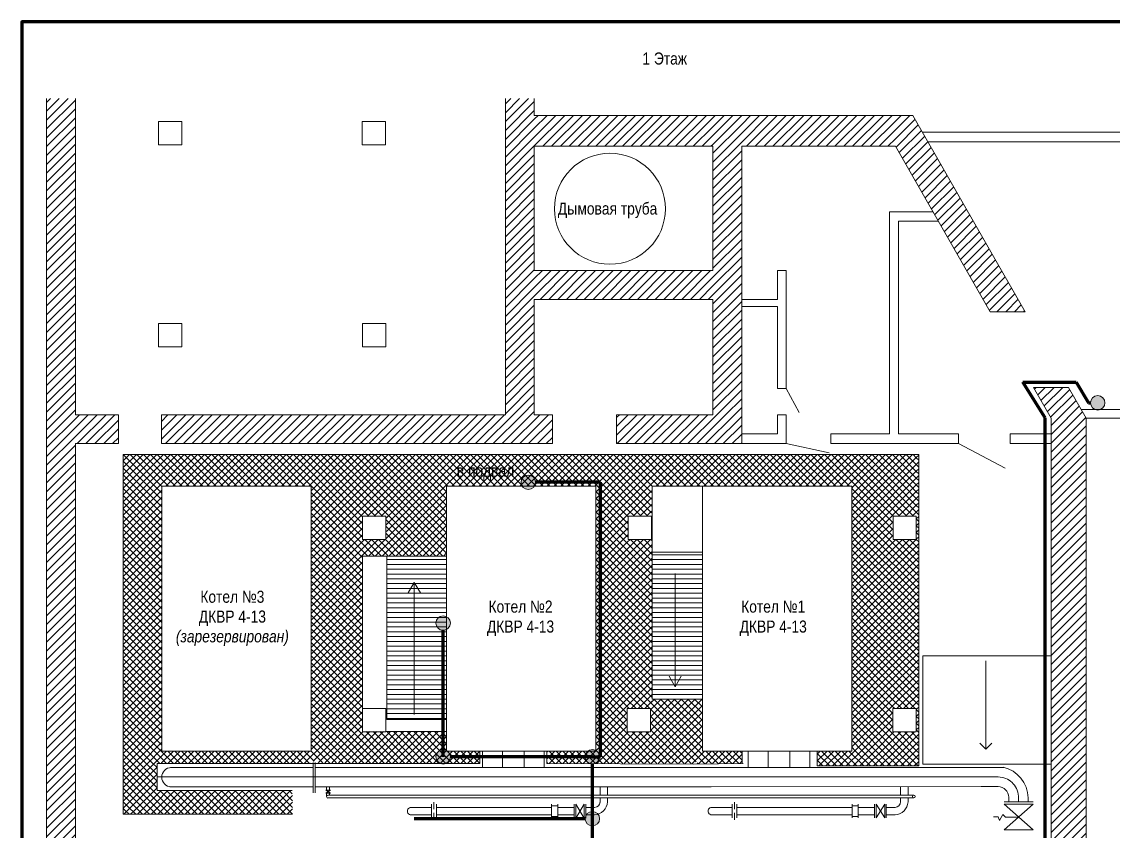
# Model space of a CAD drawing. Header units: millimetres. Extents: x -6000 to 26000, y -6000 to 26000.
# Drawn here: x 20 to 246.7, y -488.4 to -320.3 of the extents above; entities that cross this region are included whole.
import ezdxf

# ---------------------------------------------------------------- set-up
doc = ezdxf.new("R2010")
doc.units = ezdxf.units.MM
doc.header["$MEASUREMENT"] = 0
doc.linetypes.add('Штрихпунктирная (_2)', pattern=[3000, 1500, -750, 0, -750])
for name, color, linetype, lineweight in [('0_Ном._пера__1', 7, 'Continuous', 15), ('0_Ном._пера__10', 134, 'Continuous', 15), ('0_Ном._пера__246', 7, 'Continuous', 100), ('0_Ном._пера__5', 5, 'Continuous', 0), ('2D - Общий_Ном._пера__1', 7, 'Continuous', 15), ('2D - Общий_Ном._пера__246', 7, 'Continuous', 100), ('Аннотация - Текст_Ном._пера__1', 7, 'Continuous', 15)]:
    doc.layers.add(name, color=color, linetype=linetype, lineweight=lineweight)
doc.layers.add('0_Ном._пера__17', color=7, linetype='Continuous', lineweight=15, true_color=0xcaca00)
doc.layers.add('2D - Общий', color=7, linetype='Continuous')
doc.styles.add('СГЕНЕРИР_СТИЛЬ_1', font='')
doc.styles.get('СГЕНЕРИР_СТИЛЬ_1').set_extended_font_data('Arial Narrow')
doc.linetypes.add('От Руки', pattern='A,0,[2,РђР“РЎР’21.Shx,S=0.15873,R=0,X=0,Y=5.01444e-18],-20,0', length=20)
doc.linetypes.add('От руки (1_2)', pattern='A,0,[1,РђР“РЎР’21.Shx,S=158.730159,R=0,X=0,Y=4.80171e-15],-20000,0', length=20000)
pattern_1 = [(45, (0, 0), (-0.9192388, 0.9192388), [])]
pattern_2 = [(0, (0, 0), (0, 1), [])]
pattern_3 = [(45, (0, 0), (-0.7071068, 0.7071068), []), (135, (0, 0), (0.7071068, 0.7071068), [])]

# ---------------------------------------------------------------- blocks, each defined once
blk = doc.blocks.new('Линия_7', base_point=(220.21, -453.02))
at = {"layer": '0_Ном._пера__1', "color": 7, "linetype": 'Continuous', "lineweight": 15}
for p, q in [((220.21, -453.02), (220.21, -471.39)), ((220.21, -471.39), (218.96, -470.14)), ((220.21, -471.39), (221.46, -470.14))]:
    blk.add_line(p, q, dxfattribs=at)
blk = doc.blocks.new('Линия_8', base_point=(101.52, -464.2))
at = {"layer": '0_Ном._пера__1', "color": 7, "linetype": 'Continuous', "lineweight": 15}
for p, q in [((101.52, -436.75), (100.27, -438.91)), ((101.52, -464.2), (101.52, -436.75)), ((101.52, -436.75), (102.77, -438.91))]:
    blk.add_line(p, q, dxfattribs=at)
blk = doc.blocks.new('Линия_9', base_point=(155.67, -434.92))
at = {"layer": '0_Ном._пера__1', "color": 7, "linetype": 'Continuous', "lineweight": 15}
for p, q in [((155.67, -434.92), (155.67, -458.42)), ((155.67, -458.42), (154.42, -456.25)), ((155.67, -458.42), (156.92, -456.25))]:
    blk.add_line(p, q, dxfattribs=at)
blk = doc.blocks.new('Линия_11', base_point=(241.51, -399.44))
at = {"layer": '2D - Общий', "linetype": 'Continuous', "lineweight": 0, "true_color": 0x000000}
blk.add_hatch(color=18, dxfattribs=at).paths.add_polyline_path([(241.96, -399.44), (242.07, -400.02), (242.4, -400.5), (242.88, -400.83), (243.46, -400.94), (244.03, -400.83), (244.52, -400.5), (244.84, -400.02), (244.96, -399.44), (244.84, -398.87), (244.52, -398.38), (244.03, -398.06), (243.46, -397.94), (242.88, -398.06), (242.4, -398.38), (242.07, -398.87)])
at = {"layer": '2D - Общий_Ном._пера__1', "color": 7, "linetype": 'Continuous', "lineweight": 15}
blk.add_circle((243.46, -399.44), 1.5, dxfattribs=at)
at = {"layer": '2D - Общий_Ном._пера__246', "color": 7, "linetype": 'Continuous', "lineweight": 100}
blk.add_line((241.51, -399.44), (241.96, -399.44), dxfattribs=at)
blk = doc.blocks.new('Линия_14', base_point=(138.5, -485.82))
at = {"layer": '2D - Общий', "linetype": 'Continuous', "lineweight": 0, "true_color": 0x000000}
blk.add_hatch(color=18, dxfattribs=at).paths.add_polyline_path([(137, -485.82), (137.12, -486.39), (137.44, -486.88), (137.93, -487.21), (138.5, -487.32), (139.08, -487.21), (139.56, -486.88), (139.89, -486.39), (140, -485.82), (139.89, -485.25), (139.56, -484.76), (139.08, -484.43), (138.5, -484.32), (137.93, -484.43), (137.44, -484.76), (137.12, -485.25)])
at = {"layer": '2D - Общий_Ном._пера__1', "color": 7, "linetype": 'Continuous', "lineweight": 15}
blk.add_circle((138.5, -485.82), 1.5, dxfattribs=at)
at = {"layer": '2D - Общий_Ном._пера__246', "color": 7, "linetype": 'Continuous', "lineweight": 100}
blk.add_line((137, -485.82), (101.48, -485.82), dxfattribs=at)
blk = doc.blocks.new('Линия_15', base_point=(138.5, -485.82))
at = {"layer": '2D - Общий', "linetype": 'Continuous', "lineweight": 0, "true_color": 0x000000}
blk.add_hatch(color=18, dxfattribs=at).paths.add_polyline_path([(137, -472.97), (137.12, -473.54), (137.44, -474.03), (137.93, -474.35), (138.5, -474.47), (139.08, -474.35), (139.56, -474.03), (139.89, -473.54), (140, -472.97), (139.89, -472.39), (139.56, -471.91), (139.08, -471.58), (138.5, -471.47), (137.93, -471.58), (137.44, -471.91), (137.12, -472.39)])
at = {"layer": '2D - Общий_Ном._пера__1', "color": 7, "linetype": 'Continuous', "lineweight": 15}
blk.add_circle((138.5, -472.97), 1.5, dxfattribs=at)
at = {"layer": '2D - Общий_Ном._пера__246', "color": 7, "linetype": 'Continuous', "lineweight": 100}
blk.add_line((138.5, -485.82), (138.5, -474.47), dxfattribs=at)
blk = doc.blocks.new('Линия_16', base_point=(140.17, -415.94))
at = {"layer": '2D - Общий', "linetype": 'Continuous', "lineweight": 0, "true_color": 0x000000}
blk.add_hatch(color=18, dxfattribs=at).paths.add_polyline_path([(123.68, -415.94), (123.79, -416.51), (124.12, -417), (124.6, -417.32), (125.18, -417.44), (125.75, -417.32), (126.24, -417), (126.56, -416.51), (126.68, -415.94), (126.56, -415.36), (126.24, -414.88), (125.75, -414.55), (125.18, -414.44), (124.6, -414.55), (124.12, -414.88), (123.79, -415.36)])
at = {"layer": '2D - Общий_Ном._пера__1', "color": 7, "linetype": 'Continuous', "lineweight": 15}
blk.add_circle((125.18, -415.94), 1.5, dxfattribs=at)
at = {"layer": '2D - Общий_Ном._пера__246', "color": 7, "linetype": 'Continuous', "lineweight": 100}
blk.add_line((140.17, -415.94), (126.68, -415.94), dxfattribs=at)
blk = doc.blocks.new('Линия_17', base_point=(138.5, -472.97))
at = {"layer": '2D - Общий', "linetype": 'Continuous', "lineweight": 0, "true_color": 0x000000}
blk.add_hatch(color=18, dxfattribs=at).paths.add_polyline_path([(106, -472.97), (106.11, -473.54), (106.44, -474.03), (106.92, -474.35), (107.5, -474.47), (108.07, -474.35), (108.56, -474.03), (108.88, -473.54), (109, -472.97), (108.88, -472.39), (108.56, -471.91), (108.07, -471.58), (107.5, -471.47), (106.92, -471.58), (106.44, -471.91), (106.11, -472.39)])
at = {"layer": '2D - Общий_Ном._пера__1', "color": 7, "linetype": 'Continuous', "lineweight": 15}
blk.add_circle((107.5, -472.97), 1.5, dxfattribs=at)
at = {"layer": '2D - Общий_Ном._пера__246', "color": 7, "linetype": 'Continuous', "lineweight": 100}
blk.add_line((138.5, -472.97), (109, -472.97), dxfattribs=at)
blk = doc.blocks.new('Линия_18', base_point=(107.5, -472.97))
at = {"layer": '2D - Общий', "linetype": 'Continuous', "lineweight": 0, "true_color": 0x000000}
blk.add_hatch(color=18, dxfattribs=at).paths.add_polyline_path([(106, -445.18), (106.11, -445.76), (106.44, -446.24), (106.92, -446.57), (107.5, -446.68), (108.07, -446.57), (108.56, -446.24), (108.88, -445.76), (109, -445.18), (108.88, -444.61), (108.56, -444.12), (108.07, -443.8), (107.5, -443.68), (106.92, -443.8), (106.44, -444.12), (106.11, -444.61)])
at = {"layer": '2D - Общий_Ном._пера__1', "color": 7, "linetype": 'Continuous', "lineweight": 15}
blk.add_circle((107.5, -445.18), 1.5, dxfattribs=at)
at = {"layer": '2D - Общий_Ном._пера__246', "color": 7, "linetype": 'Continuous', "lineweight": 100}
blk.add_line((107.5, -472.97), (107.5, -446.68), dxfattribs=at)

msp = doc.modelspace()

# ---------------------------------------------------------------- hatches: boundary and pattern name
at = {"layer": '0_Ном._пера__17', "linetype": 'Continuous', "lineweight": 15, "true_color": 0xcaca00}
h = msp.add_hatch(dxfattribs=at)
h.set_pattern_fill('Кирпич_обыкновенный', color=52, style=0, pattern_type=2)
h.set_pattern_definition(pattern_1)
h.paths.add_polyline_path([(31.15, -500.37), (25.15, -500.37), (25.15, -336.24), (31.15, -336.24)])
h = msp.add_hatch(dxfattribs=at)
h.set_pattern_fill('Кирпич_обыкновенный', color=52, style=0, pattern_type=2)
h.set_pattern_definition(pattern_1)
h.paths.add_polyline_path([(120.43, -336.24), (126.43, -336.24), (126.43, -401.91), (120.43, -401.91)])
h = msp.add_hatch(dxfattribs=at)
h.set_pattern_fill('Кирпич_обыкновенный', color=52, style=0, pattern_type=2)
h.set_pattern_definition(pattern_1)
h.paths.add_polyline_path([(126.43, -339.73), (163.51, -339.73), (163.51, -346.13), (126.43, -346.13)])
h = msp.add_hatch(dxfattribs=at)
h.set_pattern_fill('Кирпич_обыкновенный', color=52, style=0, pattern_type=2)
h.set_pattern_definition(pattern_1)
h.paths.add_polyline_path([(169.51, -401.91), (163.51, -401.91), (163.51, -339.73), (169.51, -339.73)])
h = msp.add_hatch(dxfattribs=at)
h.set_pattern_fill('Кирпич_обыкновенный', color=52, style=0, pattern_type=2)
h.set_pattern_definition(pattern_1)
h.paths.add_polyline_path([(169.51, -346.13), (201.43, -346.13), (201.43, -339.73), (169.51, -339.73)])
h = msp.add_hatch(dxfattribs=at)
h.set_pattern_fill('Кирпич_обыкновенный', color=52, style=0, pattern_type=2)
h.set_pattern_definition(pattern_1)
h.paths.add_polyline_path([(201.47, -346.13), (221.15, -380.52), (228.4, -380.52), (205.06, -339.73), (201.43, -339.73)])
h = msp.add_hatch(dxfattribs=at)
h.set_pattern_fill('Кирпич_обыкновенный', color=52, style=0, pattern_type=2)
h.set_pattern_definition(pattern_1)
h.paths.add_polyline_path([(201.31, -345.42), (201.43, -345.89), (201.82, -345.67), (201.35, -345.19)])
h = msp.add_hatch(dxfattribs=at)
h.set_pattern_fill('Кирпич_обыкновенный', color=52, style=0, pattern_type=2)
h.set_pattern_definition(pattern_1)
h.paths.add_polyline_path([(126.43, -371.95), (163.51, -371.95), (163.51, -377.95), (126.43, -377.95)])
h = msp.add_hatch(dxfattribs=at)
h.set_pattern_fill('Кирпич_обыкновенный', color=52, style=0, pattern_type=2)
h.set_pattern_definition(pattern_1)
h.paths.add_polyline_path([(230.13, -396.22), (233.81, -402.65), (241.06, -402.65), (237.39, -396.22), (233.76, -396.22)])
h = msp.add_hatch(dxfattribs=at)
h.set_pattern_fill('Кирпич_обыкновенный', color=52, style=0, pattern_type=2)
h.set_pattern_definition(pattern_1)
h.paths.add_polyline_path([(31.15, -401.91), (40.06, -401.91), (40.06, -407.91), (31.15, -407.91)])
h = msp.add_hatch(dxfattribs=at)
h.set_pattern_fill('Кирпич_обыкновенный', color=52, style=0, pattern_type=2)
h.set_pattern_definition(pattern_1)
h.paths.add_polyline_path([(48.98, -401.91), (130.21, -401.91), (130.21, -407.91), (48.98, -407.91)])
h = msp.add_hatch(dxfattribs=at)
h.set_pattern_fill('Кирпич_обыкновенный', color=52, style=0, pattern_type=2)
h.set_pattern_definition(pattern_1)
h.paths.add_polyline_path([(143.54, -401.91), (169.51, -401.91), (169.51, -407.91), (143.54, -407.91)])
h = msp.add_hatch(dxfattribs=at)
h.set_pattern_fill('Кирпич_обыкновенный', color=52, style=0, pattern_type=2)
h.set_pattern_definition(pattern_1)
h.paths.add_polyline_path([(241.06, -500.37), (233.8, -500.37), (233.8, -402.62), (241.06, -402.62)])
h = msp.add_hatch(dxfattribs=at)
h.set_pattern_fill('Сталь_просечная__фасад_', color=52, style=0, pattern_type=2)
h.set_pattern_definition(pattern_3)
h.paths.add_polyline_path([(49.09, -474.33), (41.06, -474.33), (41.06, -410.17), (49.09, -410.17)])
h = msp.add_hatch(dxfattribs=at)
h.set_pattern_fill('Сталь_просечная__фасад_', color=52, style=0, pattern_type=2)
h.set_pattern_definition(pattern_3)
h.paths.add_polyline_path([(49.09, -410.17), (205.78, -410.17), (205.78, -416.77), (49.09, -416.77)])
h = msp.add_hatch(dxfattribs=at)
h.set_pattern_fill('Сталь_просечная__фасад_', color=52, style=0, pattern_type=2)
h.set_pattern_definition(pattern_3)
h.paths.add_polyline_path([(206.3, -427.87), (205.78, -427.87), (205.78, -410.17), (206.3, -410.17)])
h = msp.add_hatch(dxfattribs=at)
h.set_pattern_fill('Сталь_просечная__фасад_', color=52, style=0, pattern_type=2)
h.set_pattern_definition(pattern_3)
h.paths.add_polyline_path([(88.95, -471.77), (80.09, -471.77), (80.09, -416.77), (88.95, -416.77)])
h = msp.add_hatch(dxfattribs=at)
h.set_pattern_fill('Сталь_просечная__фасад_', color=52, style=0, pattern_type=2)
h.set_pattern_definition(pattern_3)
h.paths.add_polyline_path([(88.95, -416.77), (95.78, -416.77), (95.78, -423.06), (88.95, -423.06)])
h = msp.add_hatch(dxfattribs=at)
h.set_pattern_fill('Сталь_просечная__фасад_', color=52, style=0, pattern_type=2)
h.set_pattern_definition(pattern_3)
h.paths.add_polyline_path([(95.78, -431.27), (108.23, -431.27), (108.23, -416.77), (95.78, -416.77)])
h = msp.add_hatch(dxfattribs=at)
h.set_pattern_fill('Сталь_просечная__фасад_', color=52, style=0, pattern_type=2)
h.set_pattern_definition(pattern_3)
h.paths.add_polyline_path([(145.76, -467.79), (139.23, -467.79), (139.23, -416.77), (145.76, -416.77)])
h = msp.add_hatch(dxfattribs=at)
h.set_pattern_fill('Сталь_просечная__фасад_', color=52, style=0, pattern_type=2)
h.set_pattern_definition(pattern_3)
h.paths.add_polyline_path([(145.95, -427.82), (145.76, -427.82), (145.76, -416.77), (145.95, -416.77)])
h = msp.add_hatch(dxfattribs=at)
h.set_pattern_fill('Сталь_просечная__фасад_', color=52, style=0, pattern_type=2)
h.set_pattern_definition(pattern_3)
h.paths.add_polyline_path([(150.78, -422.99), (145.95, -422.99), (145.95, -416.77), (150.78, -416.77)])
h = msp.add_hatch(dxfattribs=at)
h.set_pattern_fill('Сталь_просечная__фасад_', color=52, style=0, pattern_type=2)
h.set_pattern_definition(pattern_3)
h.paths.add_polyline_path([(192.36, -416.77), (200.95, -416.77), (200.95, -427.82), (192.36, -427.82)])
h = msp.add_hatch(dxfattribs=at)
h.set_pattern_fill('Сталь_просечная__фасад_', color=52, style=0, pattern_type=2)
h.set_pattern_definition(pattern_3)
h.paths.add_polyline_path([(205.78, -422.99), (200.93, -422.99), (200.93, -416.77), (205.78, -416.77)])
h = msp.add_hatch(dxfattribs=at)
h.set_pattern_fill('Сталь_просечная__фасад_', color=52, style=0, pattern_type=2)
h.set_pattern_definition(pattern_3)
h.paths.add_polyline_path([(88.95, -423.06), (90.74, -423.06), (90.74, -427.82), (88.95, -427.82)])
h = msp.add_hatch(dxfattribs=at)
h.set_pattern_fill('Сталь_просечная__фасад_', color=52, style=0, pattern_type=2)
h.set_pattern_definition(pattern_3)
h.paths.add_polyline_path([(95.78, -427.82), (95.58, -427.82), (95.58, -422.99), (95.78, -422.99)])
h = msp.add_hatch(dxfattribs=at)
h.set_pattern_fill('Сталь_просечная__фасад_', color=52, style=0, pattern_type=2)
h.set_pattern_definition(pattern_3)
h.paths.add_polyline_path([(95.78, -431.27), (88.95, -431.27), (88.95, -427.82), (95.78, -427.82)])
h = msp.add_hatch(dxfattribs=at)
h.set_pattern_fill('Сталь_просечная__фасад_', color=52, style=0, pattern_type=2)
h.set_pattern_definition(pattern_3)
h.paths.add_polyline_path([(150.93, -461), (145.76, -461), (145.76, -427.85), (150.93, -427.85)])
h = msp.add_hatch(dxfattribs=at)
h.set_pattern_fill('Сталь_просечная__фасад_', color=52, style=0, pattern_type=2)
h.set_pattern_definition(pattern_3)
h.paths.add_polyline_path([(206.3, -437.97), (192.36, -437.97), (192.36, -427.87), (206.3, -427.87)])
h = msp.add_hatch(dxfattribs=at)
h.set_pattern_fill('Кирпич__фасад_', color=52, style=0, pattern_type=2)
h.set_pattern_definition(pattern_2)
h.paths.add_polyline_path([(161.36, -430.48), (150.93, -430.48), (150.93, -461), (161.36, -461)])
h = msp.add_hatch(dxfattribs=at)
h.set_pattern_fill('Сталь_просечная__фасад_', color=52, style=0, pattern_type=2)
h.set_pattern_definition(pattern_3)
h.paths.add_polyline_path([(90.74, -467.79), (88.95, -467.79), (88.95, -431.27), (90.74, -431.27)])
h = msp.add_hatch(dxfattribs=at)
h.set_pattern_fill('Кирпич__фасад_', color=52, style=0, pattern_type=2)
h.set_pattern_definition(pattern_2)
h.paths.add_polyline_path([(108.23, -465.22), (95.78, -465.22), (95.78, -431.27), (108.23, -431.27)])
h = msp.add_hatch(dxfattribs=at)
h.set_pattern_fill('Сталь_просечная__фасад_', color=52, style=0, pattern_type=2)
h.set_pattern_definition(pattern_3)
h.paths.add_polyline_path([(192.36, -437.97), (206.3, -437.97), (206.3, -438.78), (192.36, -438.78)])
h = msp.add_hatch(dxfattribs=at)
h.set_pattern_fill('Сталь_просечная__фасад_', color=52, style=0, pattern_type=2)
h.set_pattern_definition(pattern_3)
h.paths.add_polyline_path([(192.36, -446.42), (206.3, -446.42), (206.3, -438.78), (192.36, -438.78)])
h = msp.add_hatch(dxfattribs=at)
h.set_pattern_fill('Сталь_просечная__фасад_', color=52, style=0, pattern_type=2)
h.set_pattern_definition(pattern_3)
h.paths.add_polyline_path([(200.93, -467.79), (192.36, -467.79), (192.36, -446.42), (200.93, -446.42)])
h = msp.add_hatch(dxfattribs=at)
h.set_pattern_fill('Сталь_просечная__фасад_', color=52, style=0, pattern_type=2)
h.set_pattern_definition(pattern_3)
h.paths.add_polyline_path([(200.93, -446.42), (206.3, -446.42), (206.3, -462.96), (200.93, -462.96)])
h = msp.add_hatch(dxfattribs=at)
h.set_pattern_fill('Кирпич__фасад_', color=52, style=0, pattern_type=2)
h.set_pattern_definition([])
h.paths.add_polyline_path([(207.14, -451.56), (233.8, -451.56), (233.8, -474.47), (219.72, -474.47), (219.38, -474.2), (217.46, -474.21), (217.16, -474.47), (207.14, -474.47)])
h = msp.add_hatch(dxfattribs=at)
h.set_pattern_fill('Сталь_просечная__фасад_', color=52, style=0, pattern_type=2)
h.set_pattern_definition(pattern_3)
h.paths.add_polyline_path([(150.93, -461), (145.76, -461), (145.76, -462.95), (150.93, -462.95)])
h = msp.add_hatch(dxfattribs=at)
h.set_pattern_fill('Сталь_просечная__фасад_', color=52, style=0, pattern_type=2)
h.set_pattern_definition(pattern_3)
h.paths.add_polyline_path([(161.36, -467.79), (150.61, -467.79), (150.61, -461.04), (161.36, -461.04)])
h = msp.add_hatch(dxfattribs=at)
h.set_pattern_fill('Сталь_просечная__фасад_', color=52, style=0, pattern_type=2)
h.set_pattern_definition(pattern_3)
h.paths.add_polyline_path([(206.3, -467.79), (205.77, -467.79), (205.77, -462.95), (206.3, -462.95)])
h = msp.add_hatch(dxfattribs=at)
h.set_pattern_fill('Сталь_просечная__фасад_', color=52, style=0, pattern_type=2)
h.set_pattern_definition(pattern_3)
h.paths.add_polyline_path([(88.95, -467.73), (108.23, -467.73), (108.23, -471.77), (88.95, -471.77)])
h = msp.add_hatch(dxfattribs=at)
h.set_pattern_fill('Сталь_просечная__фасад_', color=52, style=0, pattern_type=2)
h.set_pattern_definition(pattern_3)
h.paths.add_polyline_path([(139.23, -471.77), (148.13, -471.77), (148.13, -467.79), (139.23, -467.79)])
h = msp.add_hatch(dxfattribs=at)
h.set_pattern_fill('Сталь_просечная__фасад_', color=52, style=0, pattern_type=2)
h.set_pattern_definition(pattern_3)
h.paths.add_polyline_path([(148.13, -467.79), (161.36, -467.79), (161.36, -471.77), (148.13, -471.77)])
h = msp.add_hatch(dxfattribs=at)
h.set_pattern_fill('Сталь_просечная__фасад_', color=52, style=0, pattern_type=2)
h.set_pattern_definition(pattern_3)
h.paths.add_polyline_path([(206.3, -471.77), (192.36, -471.77), (192.36, -467.79), (206.3, -467.79)])
h = msp.add_hatch(dxfattribs=at)
h.set_pattern_fill('Сталь_просечная__фасад_', color=52, style=0, pattern_type=2)
h.set_pattern_definition(pattern_3)
h.paths.add_polyline_path([(79.84, -474.33), (49.09, -474.33), (49.09, -471.77), (79.84, -471.77)])
h = msp.add_hatch(dxfattribs=at)
h.set_pattern_fill('Сталь_просечная__фасад_', color=52, style=0, pattern_type=2)
h.set_pattern_definition(pattern_3)
h.paths.add_polyline_path([(79.84, -474.33), (80.09, -474.33), (80.09, -471.77), (79.84, -471.77)])
h = msp.add_hatch(dxfattribs=at)
h.set_pattern_fill('Сталь_просечная__фасад_', color=52, style=0, pattern_type=2)
h.set_pattern_definition(pattern_3)
h.paths.add_polyline_path([(80.09, -471.77), (89.02, -471.77), (89.02, -473.89), (80.09, -473.89)])
h = msp.add_hatch(dxfattribs=at)
h.set_pattern_fill('Сталь_просечная__фасад_', color=52, style=0, pattern_type=2)
h.set_pattern_definition(pattern_3)
h.paths.add_polyline_path([(115.15, -474.33), (89.02, -474.33), (89.02, -471.77), (115.15, -471.77)])
h = msp.add_hatch(dxfattribs=at)
h.set_pattern_fill('Сталь_просечная__фасад_', color=52, style=0, pattern_type=2)
h.set_pattern_definition(pattern_3)
h.paths.add_polyline_path([(129.05, -474.33), (148.13, -474.33), (148.13, -471.77), (129.05, -471.77)])
h = msp.add_hatch(dxfattribs=at)
h.set_pattern_fill('Сталь_просечная__фасад_', color=52, style=0, pattern_type=2)
h.set_pattern_definition(pattern_3)
h.paths.add_polyline_path([(148.13, -474.36), (148.13, -471.77), (169.63, -471.77), (169.63, -474.36), (163.16, -474.36), (162.7, -474.43), (160.24, -474.43), (160.24, -473.98), (159.78, -473.98), (159.78, -474.36)])
h = msp.add_hatch(dxfattribs=at)
h.set_pattern_fill('Сталь_просечная__фасад_', color=52, style=0, pattern_type=2)
h.set_pattern_definition(pattern_3)
h.paths.add_polyline_path([(185.19, -471.77), (206.3, -471.77), (206.3, -474.87), (185.19, -474.87)])
h = msp.add_hatch(dxfattribs=at)
h.set_pattern_fill('Сталь_просечная__фасад_', color=52, style=0, pattern_type=2)
h.set_pattern_definition(pattern_3)
h.paths.add_polyline_path([(41.06, -474.33), (48.11, -474.33), (48.11, -483.97), (41.06, -483.97)])
h = msp.add_hatch(dxfattribs=at)
h.set_pattern_fill('Сталь_просечная__фасад_', color=52, style=0, pattern_type=2)
h.set_pattern_definition(pattern_3)
h.paths.add_polyline_path([(90.07, -474.33), (81.41, -474.33), (81.41, -473.89), (90.07, -473.89)])
h = msp.add_hatch(dxfattribs=at)
h.set_pattern_fill('Сталь_просечная__фасад_', color=52, style=0, pattern_type=2)
h.set_pattern_definition(pattern_3)
h.paths.add_polyline_path([(48.11, -480), (76.17, -480), (76.25, -484.91), (48.11, -484.91)])
h = msp.add_hatch(dxfattribs=at)
h.set_pattern_fill('Сталь_просечная__фасад_', color=52, style=0, pattern_type=2)
h.set_pattern_definition(pattern_3)
h.paths.add_polyline_path([(49.1, -484.19), (41.06, -484.19), (41.06, -483.97), (49.1, -483.97)])
h = msp.add_hatch(dxfattribs=at)
h.set_pattern_fill('Сталь_просечная__фасад_', color=52, style=0, pattern_type=2)
h.set_pattern_definition(pattern_3)
h.paths.add_polyline_path([(41.06, -484.19), (48.11, -484.19), (48.11, -484.91), (41.06, -484.91)])

# ---------------------------------------------------------------- linework, layer by layer
at = {"layer": '0_Ном._пера__1', "color": 7, "linetype": 'Continuous', "lineweight": 15}
for p, q in [((25.15, -336.24), (25.15, -542.72)), ((31.15, -401.91), (31.15, -336.24)), ((120.43, -401.91), (120.43, -336.24)), ((126.43, -339.73), (126.43, -336.24)), ((205.06, -339.73), (126.43, -339.73)), ((205.06, -339.73), (228.4, -380.52)), ((48.36, -340.99), (53.2, -340.99)), ((48.36, -345.82), (48.36, -340.99)), ((53.2, -340.99), (53.2, -345.82)), ((90.71, -340.99), (95.55, -340.99)), ((90.71, -345.82), (90.71, -340.99)), ((95.55, -340.99), (95.55, -345.82)), ((207.04, -343.19), (259.61, -343.19)), ((53.2, -345.82), (48.36, -345.82)), ((95.55, -345.82), (90.71, -345.82)), ((126.43, -346.13), (126.43, -371.95)), ((163.51, -346.13), (126.43, -346.13)), ((163.51, -371.95), (163.51, -346.13)), ((201.47, -346.13), (169.51, -346.13)), ((169.51, -346.13), (169.51, -401.91)), ((201.47, -346.13), (221.15, -380.52)), ((257.65, -345.24), (208.22, -345.24)), ((200.24, -359.76), (209.27, -359.76)), ((200.24, -361.73), (200.24, -359.76)), ((200.24, -405.86), (200.24, -361.73)), ((202.09, -361.73), (202.09, -405.86)), ((209.35, -361.73), (202.09, -361.73)), ((210.39, -361.73), (209.35, -361.73)), ((126.43, -371.95), (163.51, -371.95)), ((176.94, -371.95), (178.76, -371.95)), ((176.94, -377.95), (176.94, -371.95)), ((178.76, -371.95), (178.76, -396.44)), ((163.51, -377.95), (126.43, -377.95)), ((126.43, -377.95), (126.43, -401.91)), ((163.51, -401.91), (163.51, -377.95)), ((169.51, -377.95), (176.94, -377.95)), ((169.51, -379.41), (169.51, -377.95)), ((176.94, -379.41), (169.51, -379.41)), ((176.94, -396.44), (176.94, -379.41)), ((221.15, -380.52), (228.4, -380.52)), ((48.36, -382.99), (53.2, -382.99)), ((48.36, -387.82), (48.36, -382.99)), ((53.2, -382.99), (53.2, -387.82)), ((90.74, -382.99), (95.58, -382.99)), ((90.74, -387.82), (90.74, -382.99)), ((95.58, -382.99), (95.58, -387.82)), ((53.2, -387.82), (48.36, -387.82)), ((95.58, -387.82), (90.74, -387.82)), ((178.76, -396.44), (176.94, -396.44)), ((178.76, -396.44), (181.43, -401.42)), ((230.13, -396.22), (237.39, -396.22)), ((230.13, -396.22), (233.8, -402.62)), ((237.39, -396.22), (241.06, -402.65)), ((240, -400.79), (271.14, -400.79)), ((31.15, -401.91), (40.06, -401.91)), ((40.06, -401.91), (40.06, -407.91)), ((48.98, -401.91), (120.43, -401.91)), ((48.98, -401.91), (48.98, -407.91)), ((126.43, -401.91), (130.21, -401.91)), ((130.21, -401.91), (130.21, -407.91)), ((143.54, -401.91), (163.51, -401.91)), ((143.54, -407.91), (143.54, -401.91)), ((169.51, -401.91), (169.51, -407.91)), ((176.94, -405.86), (176.94, -401.91)), ((176.94, -401.91), (178.76, -401.91)), ((178.76, -401.91), (178.76, -405.86)), ((233.8, -500.37), (233.8, -402.62)), ((241.06, -542.72), (241.06, -402.65)), ((273.1, -402.65), (241.06, -402.65)), ((31.15, -500.37), (31.15, -407.91)), ((40.06, -407.91), (31.15, -407.91)), ((130.21, -407.91), (48.98, -407.91)), ((169.51, -407.91), (143.54, -407.91)), ((169.51, -405.86), (176.94, -405.86)), ((169.51, -407.91), (169.51, -405.86)), ((178.76, -407.91), (169.51, -407.91)), ((178.76, -405.86), (178.76, -407.91)), ((178.76, -407.91), (187.68, -409.84)), ((188, -407.91), (188, -405.86)), ((188, -405.86), (200.24, -405.86)), ((214.52, -407.91), (188, -407.91)), ((202.09, -405.86), (214.52, -405.86)), ((214.52, -405.86), (214.52, -407.91)), ((214.52, -407.91), (224.22, -413)), ((225.25, -407.91), (225.25, -405.86)), ((225.25, -405.86), (233.8, -405.86)), ((233.8, -407.91), (225.25, -407.91)), ((233.8, -405.86), (233.8, -407.91)), ((41.06, -410.17), (206.3, -410.17)), ((41.06, -484.91), (41.06, -410.17)), ((206.3, -410.17), (206.3, -474.87)), ((49.09, -416.77), (80.09, -416.77)), ((49.09, -471.77), (49.09, -416.77)), ((80.09, -416.77), (80.09, -471.77)), ((108.23, -416.77), (139.23, -416.77)), ((108.23, -471.77), (108.23, -416.77)), ((139.23, -416.77), (139.23, -471.77)), ((150.93, -430.48), (150.93, -416.77)), ((150.93, -416.77), (161.36, -416.77)), ((161.36, -416.77), (192.36, -416.77)), ((161.36, -471.77), (161.36, -416.77)), ((192.36, -416.77), (192.36, -471.77)), ((90.74, -422.99), (95.58, -422.99)), ((90.74, -427.82), (90.74, -422.99)), ((95.58, -422.99), (95.58, -427.82)), ((145.95, -422.99), (150.78, -422.99)), ((145.95, -427.82), (145.95, -422.99)), ((150.78, -422.99), (150.78, -427.82)), ((200.95, -422.99), (205.78, -422.99)), ((200.95, -427.82), (200.95, -422.99)), ((205.78, -422.99), (205.78, -427.82)), ((95.58, -427.82), (90.74, -427.82)), ((150.78, -427.82), (145.95, -427.82)), ((205.78, -427.82), (200.95, -427.82)), ((95.78, -431.27), (90.74, -431.27)), ((90.74, -431.27), (90.74, -462.95)), ((207.14, -452.02), (207.14, -474.47)), ((207.14, -452.02), (233.8, -452.02)), ((90.74, -462.95), (95.58, -462.95)), ((90.74, -467.79), (90.74, -462.95)), ((95.58, -462.95), (95.58, -467.79)), ((145.76, -462.95), (150.6, -462.95)), ((145.76, -467.79), (145.76, -462.95)), ((150.6, -462.95), (150.6, -467.79)), ((200.93, -462.95), (205.77, -462.95)), ((200.93, -467.79), (200.93, -462.95)), ((205.77, -462.95), (205.77, -467.79)), ((95.58, -467.79), (90.74, -467.79)), ((95.58, -467.73), (108.23, -467.73)), ((150.6, -467.79), (145.76, -467.79)), ((205.77, -467.79), (200.93, -467.79)), ((80.09, -471.77), (49.09, -471.77)), ((139.23, -471.77), (108.23, -471.77)), ((192.36, -471.77), (161.36, -471.77)), ((80.53, -475.19), (50.9, -475.19)), ((50.77, -479.2), (80.53, -479.2)), ((41.06, -484.91), (76.25, -484.91))]:
    msp.add_line(p, q, dxfattribs=at)
at = {"layer": '0_Ном._пера__1', "color": 7, "linetype": 'От руки (1_2)', "lineweight": 15}
for p, q in [((115.15, -474.33), (115.15, -471.77)), ((129.05, -474.33), (129.05, -471.77)), ((169.63, -471.77), (169.63, -474.33)), ((185.19, -474.87), (185.19, -471.77)), ((48.11, -474.33), (115.15, -474.33)), ((48.11, -480), (48.11, -474.33)), ((159.56, -474.52), (129.05, -474.33)), ((169.79, -474.33), (159.56, -474.52)), ((206.3, -474.87), (185.19, -474.87)), ((76.17, -480), (48.11, -480))]:
    msp.add_line(p, q, dxfattribs=at)
at = {"layer": '0_Ном._пера__1', "color": 7, "linetype": 'От Руки', "lineweight": 15}
msp.add_line((207.14, -474.47), (233.8, -474.47), dxfattribs=at)
at = {"layer": '0_Ном._пера__1', "color": 7, "linetype": 'Штрихпунктирная (_2)', "lineweight": 15}
msp.add_line((80.53, -477.16), (48.07, -477.16), dxfattribs=at)
at = {"layer": '0_Ном._пера__1', "color": 7, "linetype": 'Continuous', "lineweight": 15}
msp.add_circle((142.15, -359.12), 11.52, dxfattribs=at)
msp.add_arc((51.06, -477.2), 2, 90, 270, dxfattribs=at)
at = {"layer": '0_Ном._пера__10', "color": 134, "linetype": 'Continuous', "lineweight": 15}
for p, q in [((115.67, -475.19), (115.67, -471.77)), ((119.84, -471.77), (119.84, -475.19)), ((124.3, -475.19), (124.3, -471.77)), ((128.47, -471.77), (128.47, -475.19)), ((170.87, -475.19), (170.87, -471.77)), ((175.04, -471.77), (175.04, -475.19)), ((179.51, -475.19), (179.51, -471.77)), ((183.68, -471.77), (183.68, -475.19))]:
    msp.add_line(p, q, dxfattribs=at)
at = {"layer": '0_Ном._пера__17', "color": 52, "linetype": 'Continuous', "lineweight": 15, "true_color": 0xcaca00, "flags": 128}
for points in [[(161.36, -430.48), (150.93, -430.48), (150.93, -461), (161.36, -461)], [(108.23, -465.22), (95.78, -465.22), (95.78, -431.27), (108.23, -431.27)]]:
    msp.add_lwpolyline(points, close=True, dxfattribs=at)
at = {"layer": '0_Ном._пера__246', "color": 7, "linetype": 'Continuous', "lineweight": 100, "flags": 128}
msp.add_lwpolyline([(415, -607.29), (415, -320.29), (20, -320.29), (20, -607.29)], close=True, dxfattribs=at)
at = {"layer": '0_Ном._пера__5', "color": 5, "linetype": 'Continuous', "lineweight": 0}
for p, q in [((80.53, -474.14), (80.53, -480.42)), ((80.92, -475.19), (80.92, -479.19)), ((80.92, -479.2), (80.92, -475.19)), ((80.92, -475.19), (163.16, -475.19)), ((80.93, -474.14), (80.93, -480.42)), ((163.16, -475.19), (219.28, -475.19)), ((219.28, -475.19), (224.01, -475.19)), ((80.92, -479.19), (163.16, -479.18)), ((83.14, -479.88), (84.08, -480.51)), ((83.14, -479.88), (84.08, -479.88)), ((83.14, -480.51), (84.08, -479.88)), ((83.14, -480.51), (84.08, -480.51)), ((83.3, -479.19), (83.3, -479.88)), ((83.3, -480.51), (83.3, -481.24)), ((83.89, -479.88), (83.89, -479.19)), ((130.87, -479.18), (131.23, -479.18)), ((140.11, -479.18), (140.11, -480.95)), ((141.65, -479.18), (141.65, -480.95)), ((163.16, -479.18), (219.28, -479.17)), ((202.53, -479.17), (202.53, -480.95)), ((204.07, -479.17), (204.07, -480.95)), ((219.28, -479.17), (222.77, -479.17)), ((205.27, -480.95), (83.58, -480.95)), ((83.58, -481.52), (205.27, -481.51)), ((83.89, -480.95), (83.89, -480.54)), ((105.09, -482.79), (105.09, -485.69)), ((105.58, -482.4), (105.58, -483.87)), ((106.1, -482.79), (106.1, -485.69)), ((130.03, -482.79), (130.03, -485.69)), ((131.3, -482.79), (131.3, -485.69)), ((134.71, -482.79), (134.71, -485.69)), ((135.04, -482.79), (135.04, -485.69)), ((135.04, -482.79), (136.79, -485.69)), ((135.04, -485.69), (136.79, -482.79)), ((136.79, -482.79), (136.79, -485.69)), ((137.12, -482.79), (137.12, -485.69)), ((140.11, -481.53), (140.11, -482.43)), ((141.65, -481.53), (141.65, -482.29)), ((167.51, -482.78), (167.51, -485.67)), ((168, -482.39), (168, -483.86)), ((168.52, -482.78), (168.52, -485.67)), ((192.45, -482.78), (192.45, -485.67)), ((193.72, -482.78), (193.72, -485.67)), ((197.13, -482.78), (197.13, -485.67)), ((197.46, -482.78), (197.46, -485.67)), ((197.46, -482.78), (199.21, -485.67)), ((197.46, -485.67), (199.21, -482.78)), ((199.21, -482.78), (199.21, -485.67)), ((199.54, -482.78), (199.54, -485.67)), ((202.53, -481.52), (202.53, -482.33)), ((204.07, -481.52), (204.07, -482.33)), ((224.05, -482.31), (230.03, -482.31)), ((224.98, -481.37), (225.03, -482.31)), ((226.98, -481.12), (226.98, -482.31)), ((228.98, -481.51), (228.98, -482.31)), ((100.88, -483.49), (105.09, -483.49)), ((100.88, -485.03), (105.09, -485.03)), ((105.58, -484.64), (105.58, -486.07)), ((106.1, -483.49), (130.03, -483.49)), ((106.1, -485.03), (130.03, -485.03)), ((130.03, -483.14), (131.3, -483.14)), ((131.3, -483.49), (134.71, -483.49)), ((131.3, -485.03), (134.71, -485.03)), ((137.12, -483.49), (138.97, -483.49)), ((137.12, -485.03), (138.97, -485.03)), ((163.3, -483.47), (167.51, -483.47)), ((163.3, -485.02), (167.51, -485.02)), ((168, -484.63), (168, -486.06)), ((168.52, -483.47), (192.45, -483.47)), ((168.52, -485.02), (192.45, -485.02)), ((192.45, -483.13), (193.72, -483.13)), ((193.72, -483.47), (197.13, -483.47)), ((193.72, -485.02), (197.13, -485.02)), ((199.54, -483.47), (201.39, -483.47)), ((199.54, -485.02), (201.39, -485.02)), ((223.77, -484.95), (223.06, -486.19)), ((224.31, -485.49), (223.77, -484.95)), ((230.03, -482.83), (224.05, -482.83)), ((224.05, -482.83), (230.03, -482.83)), ((224.05, -482.83), (230.03, -488.16)), ((230.03, -482.83), (224.05, -488.16)), ((130.03, -485.36), (131.3, -485.36)), ((192.45, -485.35), (193.72, -485.35)), ((222.78, -485.44), (221.78, -485.44)), ((223.06, -486.19), (222.78, -485.44)), ((227.04, -485.49), (224.31, -485.49)), ((230.03, -488.16), (224.05, -488.16)), ((224.05, -488.16), (230.03, -488.16))]:
    msp.add_line(p, q, dxfattribs=at)
at = {"layer": '0_Ном._пера__5', "color": 5, "linetype": 'Штрихпунктирная (_2)', "lineweight": 0}
for p, q in [((159.78, -477.16), (80.53, -477.16)), ((222.77, -477.16), (158.02, -477.16))]:
    msp.add_line(p, q, dxfattribs=at)
at = {"layer": '0_Ном._пера__5', "color": 5, "linetype": 'Continuous', "lineweight": 0}
msp.add_circle((205.27, -481.23), 0.289, dxfattribs=at)
for centre, radius, start, end in [((222.48, -481.51), 6.5, 0, 78.362), ((222.77, -481.37), 2.2, 0, 90), ((83.58, -481.24), 0.289, 89.6787, 270.3213), ((138.75, -482.13), 2.91, 274.2565, 355.7435), ((138.92, -482.3), 1.19, 272.1414, 357.8586), ((201.17, -482.12), 2.91, 274.2565, 355.7435), ((201.34, -482.29), 1.19, 272.1414, 357.8586), ((100.87, -484.26), 0.771, 89.8118, 270.1882), ((163.29, -484.25), 0.771, 89.8118, 270.1882)]:
    msp.add_arc(centre, radius, start, end, dxfattribs=at)
at = {"layer": '0_Ном._пера__5', "color": 5, "linetype": 'Штрихпунктирная (_2)', "lineweight": 0}
msp.add_arc((222.77, -481.37), 4.21, 3.3663, 90, dxfattribs=at)
at = {"layer": '2D - Общий_Ном._пера__246', "color": 7, "linetype": 'Continuous', "lineweight": 100}
for p, q in [((232.55, -402.56), (227.87, -395.16)), ((227.87, -395.16), (238.98, -395.16)), ((238.98, -395.16), (241.51, -399.44)), ((232.55, -499.27), (232.55, -402.56)), ((140.17, -472.97), (140.17, -415.94)), ((138.5, -472.97), (140.17, -472.97)), ((138.5, -499.27), (138.5, -485.82))]:
    msp.add_line(p, q, dxfattribs=at)

# ---------------------------------------------------------------- block references
at = {"color": 7, "linetype": 'Continuous', "lineweight": 15}
for name, p in [('Линия_9', (155.67, -434.92)), ('Линия_8', (101.52, -464.2)), ('Линия_7', (220.21, -453.02))]:
    msp.add_blockref(name, p, dxfattribs=at)
at = {"layer": '2D - Общий', "color": 7, "linetype": 'Continuous', "lineweight": 100}
for name, p in [('Линия_11', (241.51, -399.44)), ('Линия_16', (140.17, -415.94)), ('Линия_18', (107.5, -472.97)), ('Линия_17', (138.5, -472.97)), ('Линия_15', (138.5, -485.82)), ('Линия_14', (138.5, -485.82))]:
    msp.add_blockref(name, p, dxfattribs=at)

# ---------------------------------------------------------------- texts
at = {"layer": '0_Ном._пера__1', "color": 7, "linetype": 'Continuous', "lineweight": 15, "insert": (141.65, -359.45), "char_height": 2.5, "attachment_point": 5, "style": 'СГЕНЕРИР_СТИЛЬ_1'}
msp.add_mtext('\\A1;{\\pqc;\\fArial Narrow|b0|i0|c204|p34;Дымовая труба}', dxfattribs=at)
at = {"layer": '0_Ном._пера__1', "color": 7, "linetype": 'Continuous', "lineweight": 15, "char_height": 2.5, "attachment_point": 5, "style": 'СГЕНЕРИР_СТИЛЬ_1'}
for s, insert, line_spacing_factor in [('\\A1;{\\pqc;\\fArial Narrow|b0|i0|c204|p34;Котел №\\fArial Narrow|b0|i0|c204|p34;3\\fArial Narrow|b0|i0|c204|p34; \\P\\pqc;\\fArial Narrow|b0|i0|c204|p34;ДКВР 4-13\\P\\pqc;\\fArial Narrow|b0|i1|c204|p34;(зарезервирован)}', (63.73, -444.21), 0.986435), ('\\A1;{\\pqc;\\fArial Narrow|b0|i0|c204|p34;Котел №\\fArial Narrow|b0|i0|c204|p34;2\\fArial Narrow|b0|i0|c204|p34; \\P\\pqc;\\fArial Narrow|b0|i0|c204|p34;ДКВР 4-13}', (123.58, -444.2), 0.99395), ('\\A1;{\\pqc;\\fArial Narrow|b0|i0|c204|p34;Котел \\fArial Narrow|b0|i0|c204|p34;№1\\fArial Narrow|b0|i0|c204|p34; \\P\\pqc;\\fArial Narrow|b0|i0|c204|p34;ДКВР 4-13}', (176.06, -444.2), 0.99395)]:
    msp.add_mtext(s, dxfattribs=dict(at, insert=insert, line_spacing_factor=line_spacing_factor))
at = {"layer": 'Аннотация - Текст_Ном._пера__1', "color": 7, "linetype": 'Continuous', "lineweight": 15, "char_height": 2.5, "attachment_point": 2, "style": 'СГЕНЕРИР_СТИЛЬ_1'}
for s, insert in [('\\A1;{\\pqc;\\fArial Narrow|b0|i0|c204|p34;1 Этаж}', (153.53, -326.66)), ('\\A1;{\\pqc;\\fArial Narrow|b0|i0|c204|p34;в подвал}', (116.31, -412.28))]:
    msp.add_mtext(s, dxfattribs=dict(at, insert=insert))

doc.saveas('drawing.dxf')
